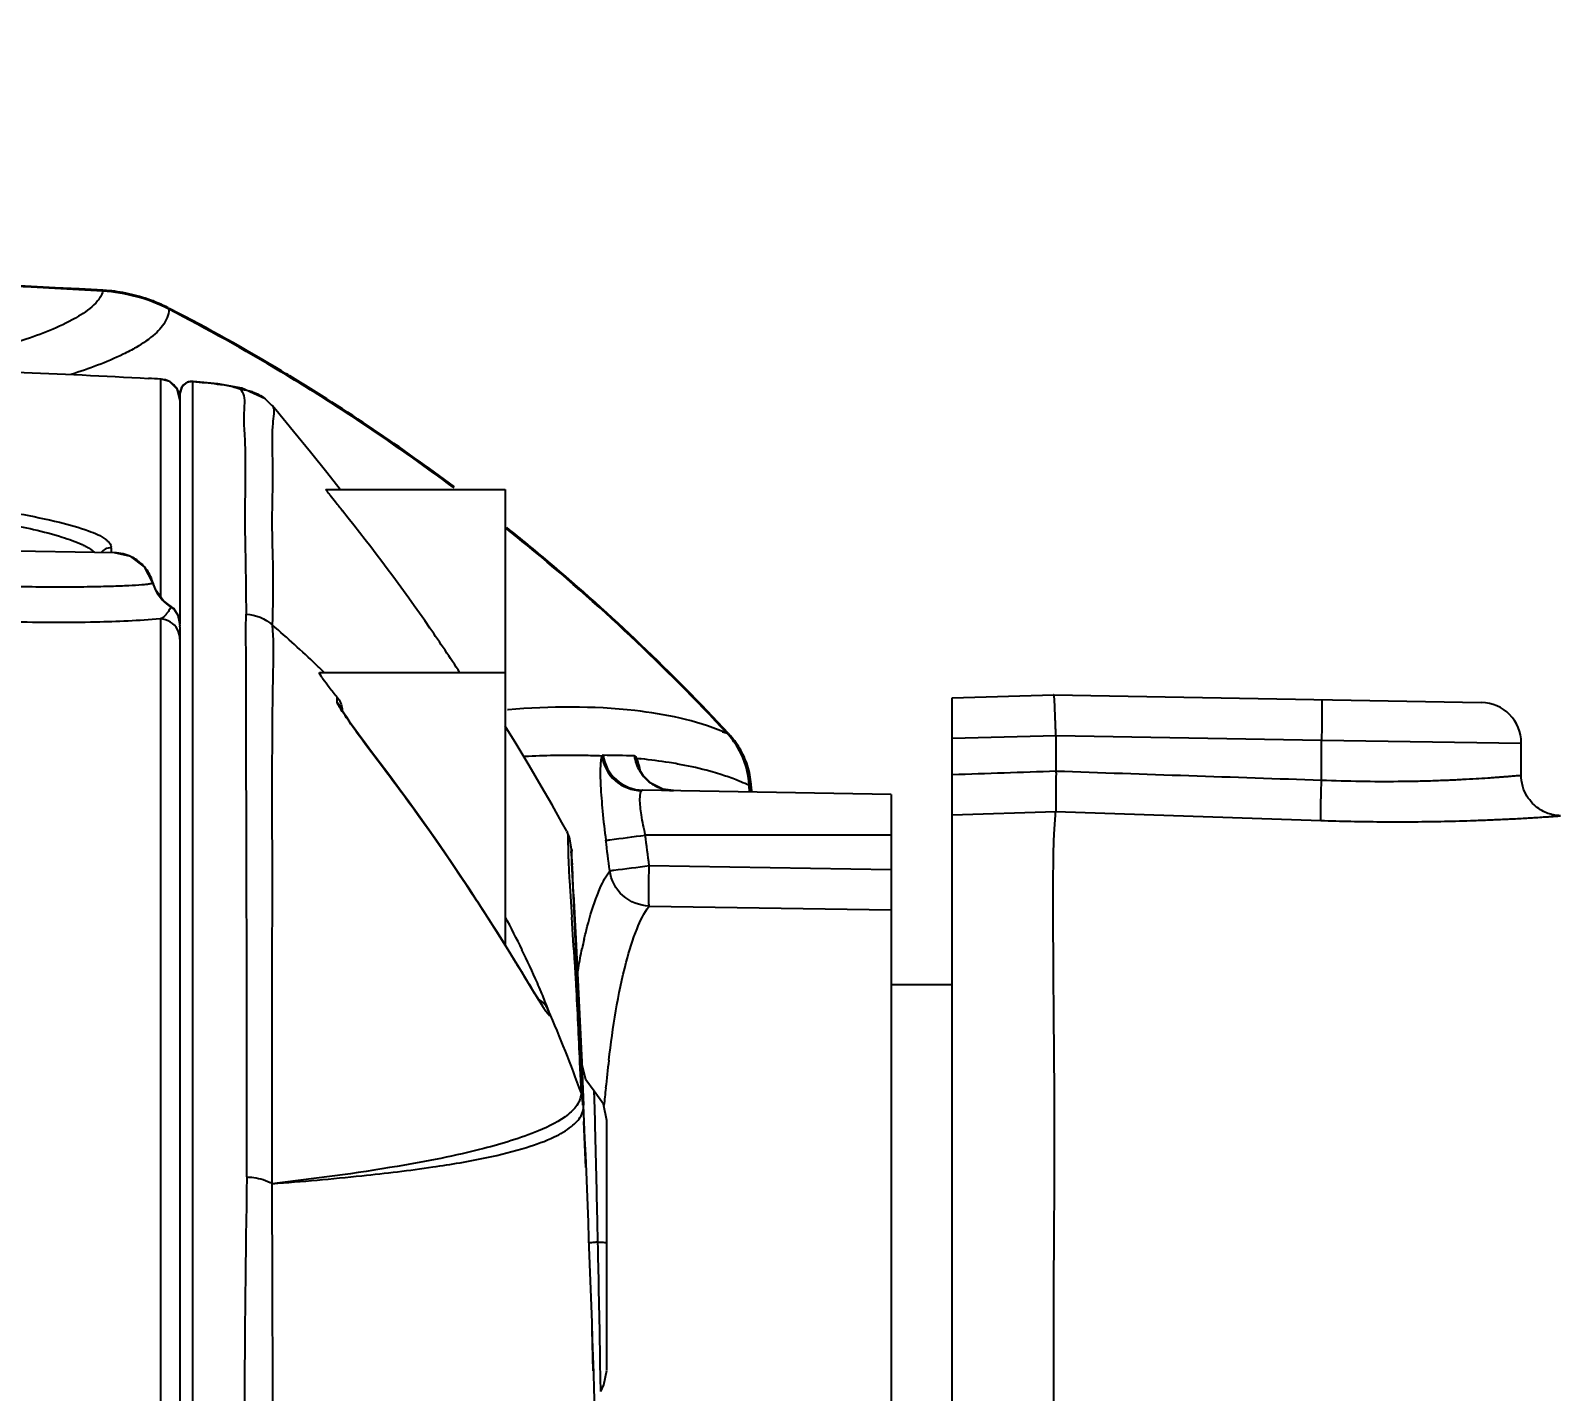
# Model space of a CAD drawing. Header units: millimetres. Extents: x 5828 to 6704, y 123 to 421.
# Drawn here: x 6478.682 to 6481.191, y 275.349 to 277.581 of the extents above; entities that cross this region are included whole.
import ezdxf

# ---------------------------------------------------------------- set-up
doc = ezdxf.new("R2010")
doc.units = ezdxf.units.MM
doc.layers.add('外形图', color=7, linetype='Continuous')
doc.layers.add('尺寸标注', color=7, linetype='Continuous')
doc.styles.add('微软雅黑', font='msyh.ttc', dxfattribs={"height": 1.5})
doc.dimstyles.new('尺寸标注_1_15比例', dxfattribs={"dimtxt": 1.5, "dimasz": 1.25, "dimexe": 0.5, "dimexo": 0.4, "dimgap": 0.5, "dimtad": 1, "dimdec": 1, "dimlfac": 15, "dimdsep": 46, "dimtxsty": '微软雅黑', "dimcen": 0.09, "dimadec": 0, "dimazin": 0, "dimtp": 0.01, "dimtm": 0.01, "dimtfac": 1, "dimtdec": 1, "dimtofl": 0, "dimtmove": 0, "dimatfit": 3, "dimfxl": 1, "dimtolj": 1, "dimarcsym": 0})

# ---------------------------------------------------------------- blocks, each defined once
blk = doc.blocks.new('*D786')
at = {"layer": 'Defpoints', "color": 0}
for p in [(6482.9394, 280.5658), (6469.7803, 267.5677), (6482.9394, 267.0011)]:
    blk.add_point(p, dxfattribs=at)
at = {"layer": '尺寸标注', "color": 0, "lineweight": -2}
for p, q in [((6469.7803, 267.9677), (6469.7803, 281.0658)), ((6482.9394, 267.4011), (6482.9394, 281.0658)), ((6471.0303, 280.5658), (6481.6894, 280.5658))]:
    blk.add_line(p, q, dxfattribs=at)
at = {"layer": '尺寸标注', "color": 0}
for points in [[(6471.0303, 280.7741), (6471.0303, 280.3574), (6469.7803, 280.5658)], [(6481.6894, 280.3574), (6481.6894, 280.7741), (6482.9394, 280.5658)]]:
    blk.add_solid(points, dxfattribs=at)
at = {"layer": '尺寸标注', "color": 0, "insert": (6476.3599, 281.8448), "char_height": 1.5, "attachment_point": 5, "style": '微软雅黑'}
blk.add_mtext('\\A1;197.4', dxfattribs=at)
blk = doc.blocks.new('*D787')
at = {"layer": 'Defpoints', "color": 0}
for p in [(6469.7154, 284.5485), (6483.0052, 255.7131), (6469.7154, 255.0651)]:
    blk.add_point(p, dxfattribs=at)
at = {"layer": '尺寸标注', "color": 0, "lineweight": -2}
for p, q in [((6469.7154, 255.4651), (6469.7154, 285.0485)), ((6483.0052, 256.1131), (6483.0052, 285.0485)), ((6481.7552, 284.5485), (6470.9654, 284.5485))]:
    blk.add_line(p, q, dxfattribs=at)
at = {"layer": '尺寸标注', "color": 0}
for points in [[(6470.9654, 284.7569), (6470.9654, 284.3402), (6469.7154, 284.5485)], [(6481.7552, 284.3402), (6481.7552, 284.7569), (6483.0052, 284.5485)]]:
    blk.add_solid(points, dxfattribs=at)
at = {"layer": '尺寸标注', "color": 0, "insert": (6476.3603, 285.8276), "char_height": 1.5, "attachment_point": 5, "style": '微软雅黑'}
blk.add_mtext('\\A1;199.3', dxfattribs=at)

msp = doc.modelspace()

# ---------------------------------------------------------------- linework, layer by layer
at = {"layer": '外形图', "color": 7, "linetype": 'Continuous'}
for p, q in [((6478.9083, 277.1259), (6478.9112, 277.1244)), ((6478.9083, 277.1259), (6478.9111, 277.1242)), ((6478.9083, 277.1247), (6478.9107, 277.1235)), ((6478.9083, 277.1247), (6478.9106, 277.1233)), ((6478.8944, 277.0095), (6478.8944, 276.6529)), ((6478.8953, 277.0094), (6478.8944, 277.0095)), ((6478.9095, 277.0053), (6478.8953, 277.0094)), ((6478.922, 276.9931), (6478.9095, 277.0053)), ((6478.9473, 277.0057), (6478.9473, 271.1174)), ((6478.9482, 277.0057), (6478.9473, 277.0057)), ((6478.9473, 277.0057), (6478.9479, 277.0056)), ((6478.9473, 277.0057), (6478.9477, 277.0056)), ((6478.9482, 277.0057), (6478.9482, 277.0057)), ((6478.9266, 276.9762), (6478.922, 276.9931)), ((6478.9266, 276.9858), (6478.9266, 276.608)), ((6479.0661, 276.9774), (6479.0661, 276.9774)), ((6479.0775, 276.9663), (6479.0661, 276.9774)), ((6478.9266, 276.9747), (6478.9266, 276.9758)), ((6479.0778, 276.966), (6479.0775, 276.9663)), ((6479.0838, 276.9589), (6479.0778, 276.966)), ((6479.1661, 276.8282), (6479.4599, 276.8282)), ((6479.4599, 276.8282), (6479.4599, 276.0814)), ((6479.1933, 276.7935), (6479.1933, 276.7932)), ((6478.819, 276.7247), (6478.6151, 276.7282)), ((6478.8139, 276.7327), (6478.8139, 276.7247)), ((6478.8822, 276.6754), (6478.8822, 276.6752)), ((6478.9104, 276.6375), (6478.911, 276.6362)), ((6478.9104, 276.6375), (6478.9104, 276.6375)), ((6478.8944, 276.6161), (6478.8944, 271.1137)), ((6478.9266, 276.6089), (6478.9239, 276.622)), ((6478.9266, 276.6077), (6478.9266, 276.608)), ((6478.9266, 276.6067), (6478.9266, 276.6077)), ((6478.9266, 276.6067), (6478.9266, 276.6046)), ((6478.9266, 276.6034), (6478.9266, 271.1373)), ((6479.1554, 276.5282), (6479.4599, 276.5282)), ((6480.1933, 276.487), (6480.3601, 276.4914)), ((6480.1933, 269.1206), (6480.1933, 276.487)), ((6480.3601, 276.4914), (6481.0611, 276.4792)), ((6479.1914, 276.4681), (6479.1912, 276.4684)), ((6479.4609, 276.4644), (6479.4599, 276.4643)), ((6479.4648, 276.4672), (6479.4638, 276.4671)), ((6479.4778, 276.4113), (6479.4599, 276.4403)), ((6479.8244, 276.428), (6479.8167, 276.4303)), ((6479.8244, 276.428), (6479.818, 276.4308)), ((6479.8255, 276.4275), (6479.8277, 276.4251)), ((6479.8261, 276.4281), (6479.8279, 276.4264)), ((6479.8263, 276.4282), (6479.8279, 276.4264)), ((6479.8271, 276.4268), (6479.8279, 276.4264)), ((6480.1933, 276.4204), (6480.3636, 276.4248)), ((6480.3636, 276.3667), (6480.3636, 276.4247)), ((6480.3636, 276.4247), (6480.7991, 276.4171)), ((6479.4993, 276.3755), (6479.4778, 276.4113)), ((6480.7991, 276.3518), (6480.7991, 276.4171)), ((6480.7991, 276.4171), (6481.1266, 276.4125)), ((6481.1266, 276.3599), (6481.1266, 276.4125)), ((6479.2567, 276.3767), (6479.2571, 276.3764)), ((6479.676, 276.3873), (6479.6802, 276.3697)), ((6479.6832, 276.3866), (6479.676, 276.3873)), ((6479.6826, 276.3863), (6479.676, 276.3873)), ((6479.7549, 276.376), (6479.7425, 276.3778)), ((6479.7549, 276.376), (6479.7434, 276.3782)), ((6479.6803, 276.3694), (6479.6802, 276.3698)), ((6479.6802, 276.3697), (6479.6803, 276.3697)), ((6480.0933, 276.3282), (6479.6853, 276.3353)), ((6479.7363, 276.3345), (6479.7185, 276.3372)), ((6479.8609, 276.3323), (6479.8604, 276.3429)), ((6479.8609, 276.3323), (6479.8604, 276.3429)), ((6479.8614, 276.3424), (6479.8615, 276.3393)), ((6479.8614, 276.3424), (6479.8618, 276.3323)), ((6479.8615, 276.3393), (6479.8619, 276.3323)), ((6479.8629, 276.3416), (6479.8637, 276.3413)), ((6479.8637, 276.3413), (6479.8642, 276.3322)), ((6479.8637, 276.3413), (6479.8641, 276.3322)), ((6480.0933, 276.3282), (6480.0933, 269.2949)), ((6480.1933, 276.2948), (6480.363, 276.3005)), ((6480.363, 276.3005), (6480.7979, 276.2856)), ((6479.5611, 276.2682), (6479.553, 276.2825)), ((6479.5655, 276.2576), (6479.5616, 276.2672)), ((6479.563, 276.2584), (6479.5634, 276.2314)), ((6479.5688, 276.2385), (6479.5655, 276.2576)), ((6480.0933, 276.2616), (6479.6898, 276.2616)), ((6479.5683, 276.2347), (6479.5682, 276.2349)), ((6479.5683, 276.2345), (6479.5682, 276.2342)), ((6479.5682, 276.2342), (6479.5682, 276.2322)), ((6479.5682, 276.2322), (6479.5697, 276.2126)), ((6479.5687, 276.2337), (6479.5687, 276.2333)), ((6479.5846, 275.8867), (6479.5688, 276.2396)), ((6479.5721, 276.1646), (6479.5696, 276.2161)), ((6479.5842, 275.8867), (6479.5697, 276.2127)), ((6479.6961, 276.2115), (6480.0933, 276.2053)), ((6479.5654, 276.1864), (6479.5693, 276.1268)), ((6479.5721, 276.1646), (6479.5759, 276.0916)), ((6479.6961, 276.1452), (6480.0933, 276.1391)), ((6479.5847, 275.8868), (6479.5758, 276.0916)), ((6479.5759, 276.0916), (6479.5855, 275.889)), ((6479.5089, 276.0014), (6479.4833, 276.0434)), ((6480.1933, 276.0159), (6480.0933, 276.0159)), ((6479.5834, 275.9352), (6479.5886, 275.8189)), ((6479.5822, 275.8889), (6479.5845, 275.8393)), ((6479.5823, 275.8866), (6479.5845, 275.8393)), ((6479.5855, 275.889), (6479.5875, 275.8422)), ((6479.5873, 275.8188), (6479.5863, 275.8408)), ((6479.6064, 275.8293), (6479.6061, 275.8416)), ((6479.6211, 275.8201), (6479.6061, 275.8416)), ((6479.6074, 275.793), (6479.6064, 275.8293)), ((6479.6074, 275.7932), (6479.6064, 275.8293)), ((6479.6266, 275.7935), (6479.6211, 275.8201)), ((6479.5923, 275.7163), (6479.5889, 275.7918)), ((6479.6266, 275.3838), (6479.6266, 275.7935)), ((6479.6104, 275.6704), (6479.6102, 275.6782)), ((6479.6139, 275.511), (6479.6138, 275.5175)), ((6479.6046, 275.3832), (6479.6028, 275.4504)), ((6479.617, 275.3492), (6479.6161, 275.3951))]:
    msp.add_line(p, q, dxfattribs=at)
for points in [[(6478.9482, 277.0057), (6478.9381, 277.0039), (6478.9297, 276.9965), (6478.9266, 276.9858)], [(6479.0661, 276.9774), (6479.0283, 276.9949), (6478.9889, 277.0017), (6478.9481, 277.0057)], [(6479.1894, 276.8282), (6479.1674, 276.8563), (6479.1408, 276.8896), (6479.1129, 276.9238), (6479.0838, 276.9589)], [(6478.8822, 276.6754), (6478.8683, 276.7016), (6478.8461, 276.7184), (6478.819, 276.7247)], [(6478.9105, 276.6375), (6478.8991, 276.6463), (6478.8868, 276.6632), (6478.8822, 276.6754)], [(6478.9239, 276.622), (6478.9163, 276.633), (6478.9104, 276.6375)], [(6479.246, 276.3911), (6479.2363, 276.404), (6479.2274, 276.4161), (6479.2193, 276.4272), (6479.2121, 276.4372), (6479.2059, 276.446), (6479.2006, 276.4537), (6479.1963, 276.46), (6479.1932, 276.465), (6479.1914, 276.4681)], [(6479.4472, 276.1017), (6479.4366, 276.1184), (6479.4254, 276.1359), (6479.4137, 276.154), (6479.4014, 276.1727), (6479.3886, 276.192), (6479.3753, 276.2117), (6479.3616, 276.2319), (6479.3473, 276.2525), (6479.3327, 276.2734), (6479.3177, 276.2945), (6479.3023, 276.3157), (6479.2866, 276.3371), (6479.2706, 276.3586), (6479.246, 276.3911)], [(6479.553, 276.2825), (6479.5369, 276.311), (6479.519, 276.3421), (6479.4993, 276.3755)], [(6479.7185, 276.3372), (6479.6992, 276.3468), (6479.6865, 276.3591), (6479.6809, 276.3682), (6479.6803, 276.3694)], [(6481.1909, 276.2933), (6481.1894, 276.2933), (6481.1877, 276.2935), (6481.1858, 276.2936), (6481.1838, 276.2939), (6481.1818, 276.2942), (6481.1797, 276.2946), (6481.1775, 276.2951), (6481.1752, 276.2957), (6481.1729, 276.2964), (6481.1705, 276.2972), (6481.1681, 276.2981), (6481.1656, 276.2992), (6481.1631, 276.3004), (6481.1606, 276.3018), (6481.158, 276.3033), (6481.1555, 276.305), (6481.1529, 276.3068), (6481.1503, 276.3089), (6481.1478, 276.3111), (6481.1453, 276.3136), (6481.1428, 276.3163), (6481.1405, 276.3192), (6481.1382, 276.3223), (6481.136, 276.3257), (6481.134, 276.3293), (6481.1322, 276.3331), (6481.1306, 276.3372), (6481.1292, 276.3415), (6481.128, 276.3461), (6481.1272, 276.351), (6481.1267, 276.3561), (6481.1266, 276.3599)], [(6479.5696, 276.2161), (6479.5691, 276.2238), (6479.5683, 276.2347)], [(6479.4833, 276.0434), (6479.4752, 276.0566), (6479.4665, 276.0707), (6479.4572, 276.0858), (6479.4472, 276.1017)], [(6479.5758, 276.0917), (6479.5789, 276.0292), (6479.5834, 275.9352)], [(6479.5245, 275.9771), (6479.5244, 275.9772), (6479.5231, 275.979), (6479.5207, 275.9826), (6479.5176, 275.9876), (6479.5136, 275.9939), (6479.5089, 276.0014)], [(6479.6061, 275.8416), (6479.5925, 275.86), (6479.5856, 275.8868)], [(6479.617, 275.3492), (6479.6221, 275.3598), (6479.6266, 275.3837)]]:
    msp.add_lwpolyline(points, dxfattribs=at)
msp.add_circle((6476.3599, 274.0616), 2.3333, dxfattribs=at)
for centre, radius, start, end in [((6475.9884, 226.8011), 50.4325, 86.80368, 88.23323), ((6475.9836, 226.6219), 50.6107, 86.80968, 88.23393), ((6475.9791, 226.4886), 50.7435, 86.8132, 88.23357), ((6478.7708, 277.1612), 0.0302, 346.4903, 348.5196), ((6478.7854, 276.8866), 0.268, 78.7958, 86.8374), ((6478.7869, 276.897), 0.2586, 78.7013, 86.7674), ((6478.7854, 276.887), 0.2676, 70.7316, 78.7876), ((6478.7849, 276.8851), 0.2706, 70.8095, 78.7603), ((6478.7854, 276.8869), 0.2677, 62.6682, 70.7231), ((6478.7888, 276.8957), 0.2594, 62.7874, 70.8568), ((6478.8721, 277.1247), 0.0362, 0.0776, 1.9238), ((6477.3742, 274.1598), 3.3377, 59.0207, 62.6384), ((6477.3787, 274.1659), 3.3308, 59.0326, 62.616), ((6477.3896, 274.1814), 3.3131, 59.0574, 62.6596), ((6478.5599, 271.6392), 5.3806, 86.4367, 86.6435), ((6478.9466, 276.9859), 0.0198, 88.1504, 98.1122), ((6477.3652, 274.1445), 3.3555, 58.7526, 59.0238), ((6477.3697, 274.1506), 3.3486, 58.7639, 59.0356), ((6477.3791, 274.1635), 3.3338, 58.7881, 59.061), ((6477.3581, 274.1331), 3.369, 53.2517, 58.7493), ((6477.363, 274.1399), 3.3612, 54.0172, 58.7612), ((6477.3707, 274.1501), 3.3496, 53.2111, 58.7842), ((6478.8934, 276.9763), 0.0332, 29.5452, 41.0811), ((6478.9461, 276.9857), 0.0195, 172.7878, 179.9645), ((6478.9464, 276.9859), 0.0198, 137.2356, 148.1513), ((6479.0248, 276.9247), 0.0671, 72.0776, 87.9832), ((6477.3611, 274.1372), 3.3645, 53.2011, 54.0178), ((6477.362, 274.1383), 3.363, 50.5968, 51.3783), ((6477.3581, 274.1329), 3.3691, 50.6001, 51.3391), ((6477.3698, 274.1487), 3.3513, 50.5848, 51.3497), ((6478.8035, 276.7327), 0.0104, 0.0244, 8.5801), ((6477.3692, 274.1458), 3.3521, 42.9078, 50.6067), ((6477.3628, 274.1393), 3.3618, 49.87, 50.5968), ((6477.3705, 274.1495), 3.3502, 49.857, 50.5848), ((6478.8181, 276.6584), 0.0662, 55.3691, 64.4019), ((6478.8178, 276.658), 0.0667, 40.0132, 55.3534), ((6477.3747, 274.1529), 3.3437, 42.8648, 49.8765), ((6477.3833, 274.1641), 3.3308, 42.8237, 49.8638), ((6478.8189, 276.6583), 0.0655, 14.9808, 19.5042), ((6478.9459, 276.6923), 0.066, 195.037, 197.1225), ((6478.9467, 276.6926), 0.0668, 197.1348, 206.9702), ((6478.8701, 276.6532), 0.0449, 319.7047, 321.1353), ((6478.869, 276.6541), 0.0463, 321.1312, 321.7947), ((6478.8933, 276.608), 0.0333, 19.4033, 36.9196), ((6478.873, 276.6507), 0.041, 315.5906, 319.7472), ((6478.8933, 276.608), 0.0333, 9.0508, 19.3275), ((6478.8933, 276.608), 0.0333, 357.7727, 9.0772), ((6478.6473, 276.6022), 0.2793, 0.2591, 0.4937), ((6477.8801, 275.2185), 1.8334, 46.1674, 49.1853), ((6477.8661, 275.2037), 1.8537, 45.608, 46.171), ((6477.8813, 276.4644), 1.3035, 0.6666, 1.0251), ((6481.0599, 276.4125), 0.0667, 0.0001, 89), ((6479.1515, 276.4624), 0.0418, 4.1127, 8.5866), ((6481.5332, 278.1136), 2.8635, 215.9736, 217.3422), ((6479.7258, 276.3364), 0.1346, 41.4575, 42.8919), ((6479.6957, 276.1391), 0.3163, 65.4443, 65.7601), ((6479.7246, 276.3354), 0.1361, 29.627, 41.4424), ((6479.7259, 276.3353), 0.1357, 29.5508, 41.4456), ((6479.7275, 276.3335), 0.1368, 41.7092, 42.7675), ((6479.7283, 276.3342), 0.1357, 29.5127, 41.7157), ((6479.7264, 276.3357), 0.1351, 16.1843, 29.5143), ((6479.7284, 276.3345), 0.1355, 16.1026, 29.4403), ((6479.5757, 272.9787), 3.4141, 88.3879, 89.2437), ((6479.7375, 276.4007), 0.0663, 210.3241, 214.9999), ((6479.3935, 276.2987), 0.2964, 13.2371, 13.9938), ((6479.7369, 276.4003), 0.0656, 215.0123, 217.8734), ((6479.7189, 276.0432), 0.3314, 64.7242, 67.3444), ((6479.7265, 276.3358), 0.135, 2.8139, 16.1475), ((6479.7286, 276.3346), 0.1353, 2.8181, 16.0744), ((6479.7369, 276.3999), 0.0653, 238.9171, 242.0966), ((6479.7371, 276.4003), 0.0657, 242.1065, 246.0966), ((6479.7314, 276.07), 0.3018, 64.1611, 64.4951), ((6463.1585, 274.132), 16.6027, 7.1663, 7.3399), ((6463.19, 274.1334), 16.6365, 7.17561, 7.34955), ((6477.9411, 275.3209), 1.72, 25.9501, 27.9493), ((6471.3497, 275.5738), 8.2382, 3.32506, 3.84916), ((6480.4511, 275.8927), 0.884, 167.0456, 168.0654), ((6474.6981, 273.1212), 5.6068, 31.4668, 31.6756), ((6479.4965, 275.9587), 0.0378, 24.6355, 33.5364), ((6477.5534, 275.1104), 2.1579, 19.7432, 23.6044), ((6482.1352, 275.5864), 2.5238, 173.0406, 174.0822), ((6482.5491, 275.5433), 2.9399, 174.0786, 174.6382), ((6439.0037, 274.0615), 40.6229, 0.00009, 2.47947), ((6425.746, 274.3809), 53.8799, 1.37975, 1.50208), ((6454.0203, 275.0017), 25.5987, 1.15436, 1.32572)]:
    msp.add_arc(centre, radius, start, end, dxfattribs=at)
for points, knots in [([(6478.8001, 277.1536), (6478.7992, 277.1505), (6478.7974, 277.1463), (6478.795, 277.1425), (6478.7943, 277.1416)], [0, 0, 0, 0, 0.733415, 1, 1, 1, 1]), ([(6478.7943, 277.1416), (6478.7926, 277.139), (6478.7829, 277.1274), (6478.7703, 277.1187), (6478.7601, 277.1125)], [0, 0, 0, 0, 0.20717, 1, 1, 1, 1]), ([(6478.7601, 277.1125), (6478.7334, 277.0965), (6478.6612, 277.0683), (6478.5873, 277.0481), (6478.543, 277.0373)], [0, 0, 0, 0, 0.405927, 1, 1, 1, 1]), ([(6478.9035, 277.1059), (6478.8993, 277.0974), (6478.8842, 277.0804), (6478.8658, 277.068), (6478.8548, 277.0616)], [0, 0, 0, 0, 0.427551, 1, 1, 1, 1]), ([(6478.9083, 277.1241), (6478.9082, 277.1195), (6478.9069, 277.1131), (6478.9043, 277.1074), (6478.9035, 277.1059)], [0, 0, 0, 0, 0.735349, 1, 1, 1, 1]), ([(6478.8548, 277.0616), (6478.8479, 277.0576), (6478.8137, 277.0396), (6478.7771, 277.0265), (6478.748, 277.0172)], [0, 0, 0, 0, 0.208058, 1, 1, 1, 1]), ([(6478.5415, 277.0252), (6478.58, 277.0239), (6478.6912, 277.0197), (6478.8024, 277.0148), (6478.875, 277.0106)], [0, 0, 0, 0, 0.346905, 1, 1, 1, 1]), ([(6478.9479, 277.0056), (6478.9612, 277.0044), (6478.9818, 277.0023), (6479.0067, 276.9991), (6479.0194, 276.9954), (6479.0257, 276.9933), (6479.0271, 276.9916)], [0, 0, 0, 0, 0.494635, 0.7713, 0.918978, 1, 1, 1, 1]), ([(6479.0271, 276.9916), (6479.0295, 276.9877), (6479.0332, 276.9775), (6479.0314, 276.9587), (6479.031, 276.9395), (6479.0325, 276.9199), (6479.0337, 276.893), (6479.0339, 276.8513), (6479.0326, 276.7903), (6479.034, 276.713), (6479.0348, 276.6557), (6479.0351, 276.624)], [0, 0, 0, 0, 0.037747, 0.085045, 0.151719, 0.194672, 0.244953, 0.370254, 0.534137, 0.741418, 1, 1, 1, 1]), ([(6479.0785, 276.606), (6479.0794, 276.6368), (6479.0802, 276.6928), (6479.0772, 276.7687), (6479.079, 276.829), (6479.0789, 276.8754), (6479.078, 276.9098), (6479.0788, 276.9343), (6479.0806, 276.9494), (6479.0819, 276.9595), (6479.0796, 276.9642), (6479.0779, 276.966)], [0, 0, 0, 0, 0.25568, 0.465915, 0.630733, 0.75684, 0.85176, 0.91651, 0.960287, 0.979099, 1, 1, 1, 1]), ([(6479.1661, 276.8282), (6479.1659, 276.8282), (6479.1671, 276.8268), (6479.1677, 276.8257), (6479.1703, 276.8225), (6479.1747, 276.8167), (6479.1827, 276.8068), (6479.1894, 276.7984), (6479.1933, 276.7935)], [0, 0, 0, 0, 0.015069, 0.064452, 0.147112, 0.261809, 0.580253, 1, 1, 1, 1]), ([(6478.5756, 276.8025), (6478.6045, 276.7984), (6478.6559, 276.7904), (6478.7232, 276.7769), (6478.7711, 276.7635), (6478.7966, 276.7528), (6478.8049, 276.7464)], [0, 0, 0, 0, 0.368856, 0.657423, 0.866727, 1, 1, 1, 1]), ([(6478.557, 276.7868), (6478.5694, 276.785), (6478.6128, 276.7781), (6478.656, 276.77), (6478.6866, 276.7629)], [0, 0, 0, 0, 0.285538, 1, 1, 1, 1]), ([(6479.3857, 276.528), (6479.3697, 276.5526), (6479.3087, 276.6433), (6479.2431, 276.7307), (6479.1933, 276.7932)], [0, 0, 0, 0, 0.268774, 1, 1, 1, 1]), ([(6478.6866, 276.7629), (6478.7022, 276.7593), (6478.7292, 276.7523), (6478.7557, 276.7431), (6478.7664, 276.738)], [0, 0, 0, 0, 0.575417, 1, 1, 1, 1]), ([(6478.7664, 276.738), (6478.7685, 276.737), (6478.7756, 276.7335), (6478.7825, 276.7292), (6478.7866, 276.7253)], [0, 0, 0, 0, 0.295908, 1, 1, 1, 1]), ([(6478.8049, 276.7464), (6478.8062, 276.7454), (6478.81, 276.7422), (6478.8133, 276.7378), (6478.8138, 276.7343)], [0, 0, 0, 0, 0.306753, 1, 1, 1, 1]), ([(6478.8822, 276.6752), (6478.8821, 276.6747), (6478.8801, 276.674), (6478.877, 276.6733), (6478.8712, 276.6726), (6478.8597, 276.6715), (6478.8404, 276.6704), (6478.8121, 276.6693), (6478.7775, 276.6685), (6478.738, 276.6681), (6478.6951, 276.6683), (6478.6656, 276.6689), (6478.6505, 276.6692)], [0, 0, 0, 0, 0.006655, 0.021899, 0.046182, 0.079456, 0.171718, 0.295475, 0.44609, 0.61807, 0.805232, 1, 1, 1, 1]), ([(6478.911, 276.6362), (6478.9112, 276.6347), (6478.909, 276.6308), (6478.9069, 276.6275), (6478.9053, 276.6255)], [0, 0, 0, 0, 0.375581, 1, 1, 1, 1]), ([(6478.8944, 276.6161), (6478.8591, 276.6131), (6478.7776, 276.6098), (6478.6961, 276.6099), (6478.6499, 276.6112)], [0, 0, 0, 0, 0.433872, 1, 1, 1, 1]), ([(6478.9266, 276.5829), (6478.9266, 276.5885), (6478.9237, 276.5997), (6478.9157, 276.6082), (6478.911, 276.6111)], [0, 0, 0, 0, 0.499594, 1, 1, 1, 1]), ([(6479.0362, 275.7009), (6479.0362, 275.8306), (6479.0362, 276.0132), (6479.0358, 276.2397), (6479.0353, 276.3713), (6479.0349, 276.4749), (6479.0353, 276.556), (6479.0345, 276.6025), (6479.0351, 276.624)], [0, 0, 0, 0, 0.421516, 0.593385, 0.736228, 0.849126, 0.930042, 1, 1, 1, 1]), ([(6479.0777, 275.6898), (6479.0777, 275.8187), (6479.078, 276), (6479.0782, 276.2249), (6479.0779, 276.3553), (6479.0783, 276.4574), (6479.0798, 276.5377), (6479.0804, 276.5841), (6479.0785, 276.606)], [0, 0, 0, 0, 0.421851, 0.593653, 0.736595, 0.848607, 0.927933, 1, 1, 1, 1]), ([(6479.1554, 276.5282), (6479.1545, 276.5282), (6479.1579, 276.5215), (6479.1621, 276.5168), (6479.1727, 276.5025), (6479.1802, 276.4933), (6479.1846, 276.4877)], [0, 0, 0, 0, 0.056052, 0.251529, 0.574107, 1, 1, 1, 1]), ([(6479.1884, 276.4717), (6479.1874, 276.4733), (6479.1861, 276.4758), (6479.1847, 276.4785), (6479.1847, 276.4795)], [0, 0, 0, 0, 0.640025, 1, 1, 1, 1]), ([(6480.3632, 276.4248), (6480.3632, 276.4259), (6480.3635, 276.4281), (6480.3633, 276.4308), (6480.3631, 276.433), (6480.363, 276.4351), (6480.3629, 276.4378), (6480.3627, 276.441), (6480.3626, 276.4452), (6480.3623, 276.4521), (6480.362, 276.4598), (6480.3617, 276.467), (6480.3615, 276.4718), (6480.3614, 276.4762), (6480.3612, 276.4801), (6480.361, 276.4834), (6480.3609, 276.4859), (6480.3607, 276.4875), (6480.3606, 276.4885), (6480.3605, 276.4894), (6480.3604, 276.4901), (6480.3603, 276.4906), (6480.3603, 276.4909), (6480.3602, 276.4911), (6480.3601, 276.4912), (6480.3601, 276.4914), (6480.3597, 276.4914), (6480.3595, 276.4914), (6480.3593, 276.4914)], [0, 0, 0, 0, 0.048596, 0.097031, 0.121218, 0.145304, 0.193178, 0.2406, 0.287443, 0.37893, 0.550073, 0.628074, 0.700005, 0.765174, 0.822952, 0.872786, 0.9142, 0.931626, 0.946813, 0.959728, 0.970352, 0.978677, 0.981968, 0.984753, 0.986983, 0.988429, 0.991432, 1, 1, 1, 1]), ([(6480.7991, 276.4837), (6480.7991, 276.4837), (6480.7992, 276.4836), (6480.7992, 276.4834), (6480.7993, 276.483), (6480.7993, 276.4824), (6480.7993, 276.4817), (6480.7994, 276.4804), (6480.7995, 276.4785), (6480.7995, 276.4757), (6480.7995, 276.4723), (6480.7996, 276.4684), (6480.7996, 276.4641), (6480.7996, 276.4592), (6480.7995, 276.452), (6480.7994, 276.4423), (6480.7993, 276.4299), (6480.7992, 276.4214), (6480.7991, 276.4171)], [0, 0, 0, 0, 0.001477, 0.005184, 0.011248, 0.019675, 0.030453, 0.04356, 0.076636, 0.118591, 0.169027, 0.227459, 0.293327, 0.365998, 0.444773, 0.61755, 0.805026, 1, 1, 1, 1]), ([(6479.2158, 276.4316), (6479.2129, 276.4356), (6479.2035, 276.4488), (6479.1941, 276.4621), (6479.1884, 276.4717)], [0, 0, 0, 0, 0.30904, 1, 1, 1, 1]), ([(6479.818, 276.4308), (6479.7722, 276.4501), (6479.6536, 276.4743), (6479.5339, 276.4727), (6479.4648, 276.4672)], [0, 0, 0, 0, 0.417829, 1, 1, 1, 1]), ([(6479.8255, 276.4275), (6479.8256, 276.4274), (6479.8256, 276.4273), (6479.8256, 276.4272), (6479.8256, 276.4272)], [0, 0, 0, 0, 0.443913, 1, 1, 1, 1]), ([(6479.2567, 276.3767), (6479.2768, 276.3501), (6479.3517, 276.249), (6479.4211, 276.144), (6479.4697, 276.0653)], [0, 0, 0, 0, 0.265426, 1, 1, 1, 1]), ([(6479.6186, 276.3912), (6479.6087, 276.3916), (6479.5665, 276.3928), (6479.5243, 276.392), (6479.492, 276.3905)], [0, 0, 0, 0, 0.234179, 1, 1, 1, 1]), ([(6479.6186, 276.3912), (6479.6177, 276.3892), (6479.6167, 276.3836), (6479.6156, 276.3676), (6479.6165, 276.3395), (6479.6196, 276.299), (6479.6231, 276.269), (6479.6251, 276.2531)], [0, 0, 0, 0, 0.04654, 0.121092, 0.347072, 0.652452, 1, 1, 1, 1]), ([(6479.6186, 276.3912), (6479.6208, 276.3761), (6479.6367, 276.3467), (6479.6678, 276.3348), (6479.6831, 276.3343)], [0, 0, 0, 0, 0.498411, 1, 1, 1, 1]), ([(6479.6208, 276.3925), (6479.6229, 276.3773), (6479.6385, 276.3476), (6479.67, 276.3356), (6479.6853, 276.3353)], [0, 0, 0, 0, 0.500801, 1, 1, 1, 1]), ([(6479.6731, 276.391), (6479.6729, 276.3911), (6479.6724, 276.3913), (6479.672, 276.3915), (6479.6717, 276.3915)], [0, 0, 0, 0, 0.538059, 1, 1, 1, 1]), ([(6479.676, 276.3873), (6479.6757, 276.3877), (6479.6749, 276.3891), (6479.674, 276.3904), (6479.6731, 276.391)], [0, 0, 0, 0, 0.311847, 1, 1, 1, 1]), ([(6479.6811, 276.3704), (6479.6807, 276.3722), (6479.6792, 276.3778), (6479.6775, 276.3835), (6479.676, 276.3873)], [0, 0, 0, 0, 0.302818, 1, 1, 1, 1]), ([(6479.7434, 276.3782), (6479.7387, 276.379), (6479.7187, 276.3824), (6479.6986, 276.385), (6479.6832, 276.3866)], [0, 0, 0, 0, 0.238247, 1, 1, 1, 1]), ([(6479.8154, 276.3605), (6479.8108, 276.362), (6479.7908, 276.3681), (6479.7705, 276.3729), (6479.7549, 276.376)], [0, 0, 0, 0, 0.234343, 1, 1, 1, 1]), ([(6479.8465, 276.349), (6479.8441, 276.35), (6479.8338, 276.3542), (6479.8234, 276.3579), (6479.8154, 276.3605)], [0, 0, 0, 0, 0.239431, 1, 1, 1, 1]), ([(6480.1933, 276.3611), (6480.2217, 276.362), (6480.2784, 276.3639), (6480.3352, 276.3658), (6480.3636, 276.3668)], [0, 0, 0, 0, 0.5, 1, 1, 1, 1]), ([(6480.3632, 276.3667), (6480.3632, 276.3657), (6480.3635, 276.3642), (6480.3636, 276.3622), (6480.3636, 276.3607), (6480.3635, 276.3592), (6480.3635, 276.3571), (6480.3635, 276.3546), (6480.3634, 276.3517), (6480.3634, 276.3478), (6480.3633, 276.3412), (6480.3633, 276.3324), (6480.3632, 276.3227), (6480.3632, 276.3155), (6480.3631, 276.3106), (6480.3631, 276.308), (6480.3631, 276.3061), (6480.3631, 276.3049), (6480.3631, 276.3038), (6480.3631, 276.303), (6480.3631, 276.3024), (6480.3631, 276.3021), (6480.3631, 276.3017), (6480.363, 276.3014), (6480.363, 276.3011), (6480.3631, 276.3008), (6480.3627, 276.3005), (6480.3624, 276.3005), (6480.3622, 276.3005)], [0, 0, 0, 0, 0.045548, 0.068264, 0.090974, 0.11368, 0.136302, 0.181273, 0.225875, 0.270019, 0.356523, 0.519928, 0.666028, 0.789945, 0.842258, 0.887536, 0.907417, 0.925402, 0.941455, 0.955541, 0.961839, 0.967638, 0.972927, 0.977709, 0.982007, 0.985856, 0.990541, 1, 1, 1, 1]), ([(6480.3636, 276.3667), (6480.4362, 276.3642), (6480.5814, 276.3592), (6480.7265, 276.3543), (6480.7991, 276.3518)], [0, 0, 0, 0, 0.5, 1, 1, 1, 1]), ([(6480.7979, 276.2856), (6480.7978, 276.2859), (6480.7978, 276.2867), (6480.7977, 276.2891), (6480.7977, 276.2933), (6480.7977, 276.2997), (6480.7979, 276.3079), (6480.7981, 276.3175), (6480.7985, 276.3323), (6480.7988, 276.3439), (6480.7991, 276.3518)], [0, 0, 0, 0, 0.014315, 0.036803, 0.105548, 0.204001, 0.328905, 0.476116, 0.640747, 1, 1, 1, 1]), ([(6480.7991, 276.3518), (6480.8205, 276.351), (6480.8624, 276.3498), (6480.914, 276.3496), (6480.9534, 276.3502), (6480.9809, 276.3509), (6481.0066, 276.3519), (6481.0303, 276.353), (6481.0517, 276.3542), (6481.0681, 276.3552), (6481.08, 276.3561), (6481.0879, 276.3566), (6481.0951, 276.3572), (6481.1015, 276.3577), (6481.1073, 276.3582), (6481.1123, 276.3586), (6481.1166, 276.359), (6481.1197, 276.3592), (6481.1217, 276.3594), (6481.123, 276.3595), (6481.1241, 276.3596), (6481.125, 276.3597), (6481.1256, 276.3598), (6481.126, 276.3598), (6481.1262, 276.3598), (6481.1264, 276.3599), (6481.1265, 276.3599), (6481.1266, 276.3599), (6481.1266, 276.3599), (6481.1266, 276.3599)], [0, 0, 0, 0, 0.195879, 0.383728, 0.472417, 0.556495, 0.635176, 0.707725, 0.773465, 0.831777, 0.857972, 0.882109, 0.904129, 0.92398, 0.941613, 0.956984, 0.970056, 0.980796, 0.985284, 0.989179, 0.992479, 0.995183, 0.997288, 0.998115, 0.998793, 0.99932, 0.999697, 0.999924, 1, 1, 1, 1]), ([(6479.6831, 276.3342), (6479.682, 276.3329), (6479.6808, 276.3283), (6479.6806, 276.3239), (6479.6806, 276.3211)], [0, 0, 0, 0, 0.379725, 1, 1, 1, 1]), ([(6479.8614, 276.3424), (6479.8613, 276.3423), (6479.8612, 276.3421), (6479.8611, 276.342), (6479.861, 276.3419)], [0, 0, 0, 0, 0.438679, 1, 1, 1, 1]), ([(6479.6806, 276.3211), (6479.6805, 276.3123), (6479.683, 276.2922), (6479.6871, 276.2725), (6479.6898, 276.2616)], [0, 0, 0, 0, 0.439842, 1, 1, 1, 1]), ([(6480.3588, 271.0781), (6480.3591, 271.1108), (6480.3602, 271.1599), (6480.3619, 271.2255), (6480.3634, 271.2917), (6480.3637, 271.3584), (6480.3626, 271.4255), (6480.3611, 271.4933), (6480.3597, 271.5615), (6480.3593, 271.6301), (6480.3594, 271.682), (6480.3595, 271.7341), (6480.3598, 271.804), (6480.3601, 271.892), (6480.3599, 271.9981), (6480.3593, 272.1048), (6480.359, 272.1942), (6480.3591, 272.2659), (6480.3594, 272.3379), (6480.3601, 272.4281), (6480.3614, 272.5365), (6480.3625, 272.6451), (6480.3631, 272.7538), (6480.3631, 272.8625), (6480.3626, 272.9711), (6480.3617, 273.0794), (6480.3606, 273.1874), (6480.3597, 273.295), (6480.3592, 273.4021), (6480.359, 273.5085), (6480.359, 273.649), (6480.3593, 273.7883), (6480.3595, 273.9263), (6480.3597, 274.0282), (6480.36, 274.129), (6480.3604, 274.2285), (6480.3607, 274.3266), (6480.361, 274.4544), (6480.3609, 274.58), (6480.3605, 274.7035), (6480.3601, 274.7934), (6480.3599, 274.8814), (6480.3598, 274.9675), (6480.3598, 275.0515), (6480.3599, 275.1592), (6480.3599, 275.2639), (6480.3598, 275.3656), (6480.3598, 275.4383), (6480.3599, 275.5085), (6480.3603, 275.5761), (6480.3608, 275.6411), (6480.3612, 275.7224), (6480.3613, 275.8), (6480.3608, 275.8739), (6480.3603, 275.9251), (6480.3599, 275.9732), (6480.3594, 276.0315), (6480.3591, 276.0967), (6480.3589, 276.1568), (6480.3591, 276.1986), (6480.3593, 276.2252), (6480.3599, 276.2486), (6480.3611, 276.2733), (6480.3623, 276.2902), (6480.363, 276.3005)], [0, 0, 0, 0, 0.01876, 0.028206, 0.0377, 0.056846, 0.066502, 0.076215, 0.095812, 0.105692, 0.115625, 0.125606, 0.135632, 0.155809, 0.17613, 0.196577, 0.21713, 0.227442, 0.237774, 0.25849, 0.279259, 0.300064, 0.320883, 0.341698, 0.36249, 0.38324, 0.403929, 0.424537, 0.445045, 0.465436, 0.485691, 0.525718, 0.545453, 0.564979, 0.584277, 0.603328, 0.622117, 0.640626, 0.676737, 0.694306, 0.71153, 0.728392, 0.744877, 0.760969, 0.776655, 0.80675, 0.821132, 0.835051, 0.848493, 0.861447, 0.8739, 0.885842, 0.908149, 0.918494, 0.928287, 0.937518, 0.946178, 0.961756, 0.974968, 0.980671, 0.985766, 0.99025, 0.994118, 1, 1, 1, 1]), ([(6480.7979, 276.2856), (6480.8306, 276.2845), (6480.8798, 276.2835), (6480.9453, 276.2834), (6480.9945, 276.284), (6481.0354, 276.2851), (6481.0682, 276.2863), (6481.0927, 276.2873), (6481.1173, 276.2885), (6481.1377, 276.2897), (6481.1541, 276.2907), (6481.1643, 276.2914), (6481.1725, 276.2919), (6481.1786, 276.2923), (6481.1837, 276.2927), (6481.1878, 276.293), (6481.1899, 276.2932), (6481.1909, 276.2933)], [0, 0, 0, 0, 0.249995, 0.374996, 0.499996, 0.624997, 0.687497, 0.749998, 0.812498, 0.874999, 0.906249, 0.9375, 0.953125, 0.96875, 0.984375, 0.992188, 1, 1, 1, 1]), ([(6479.5611, 276.2682), (6479.5614, 276.2676), (6479.5626, 276.2645), (6479.5629, 276.2611), (6479.563, 276.2584)], [0, 0, 0, 0, 0.189996, 1, 1, 1, 1]), ([(6479.6251, 276.2531), (6479.6273, 276.2534), (6479.6489, 276.2562), (6479.6704, 276.2591), (6479.6898, 276.2616)], [0, 0, 0, 0, 0.102173, 1, 1, 1, 1]), ([(6479.5634, 276.2314), (6479.5635, 276.2281), (6479.5639, 276.2131), (6479.5647, 276.1982), (6479.5654, 276.1864)], [0, 0, 0, 0, 0.213945, 1, 1, 1, 1]), ([(6479.5694, 276.213), (6479.5695, 276.2118), (6479.57, 276.2069), (6479.5703, 276.202), (6479.5705, 276.1983)], [0, 0, 0, 0, 0.233601, 1, 1, 1, 1]), ([(6479.6112, 276.1635), (6479.6127, 276.1675), (6479.6184, 276.1812), (6479.6253, 276.1945), (6479.6315, 276.2032)], [0, 0, 0, 0, 0.284284, 1, 1, 1, 1]), ([(6479.6315, 276.2032), (6479.6337, 276.2035), (6479.6552, 276.2062), (6479.6768, 276.209), (6479.6961, 276.2115)], [0, 0, 0, 0, 0.101845, 1, 1, 1, 1]), ([(6479.6961, 276.1452), (6479.6807, 276.1457), (6479.6492, 276.1579), (6479.6335, 276.1879), (6479.6315, 276.2032)], [0, 0, 0, 0, 0.500386, 1, 1, 1, 1]), ([(6479.6961, 276.1452), (6479.6958, 276.1476), (6479.6959, 276.1549), (6479.6956, 276.177), (6479.6959, 276.1967), (6479.6961, 276.2115)], [0, 0, 0, 0, 0.107171, 0.330774, 1, 1, 1, 1]), ([(6479.5896, 276.0909), (6479.5912, 276.0978), (6479.5972, 276.1223), (6479.6046, 276.1466), (6479.6112, 276.1635)], [0, 0, 0, 0, 0.281063, 1, 1, 1, 1]), ([(6479.63, 275.8922), (6479.6367, 275.9463), (6479.6476, 276.0197), (6479.6732, 276.1036), (6479.6879, 276.1339), (6479.6961, 276.1452)], [0, 0, 0, 0, 0.621454, 0.840082, 1, 1, 1, 1]), ([(6479.519, 276.0047), (6479.517, 276.0095), (6479.507, 276.0327), (6479.4964, 276.0556), (6479.4876, 276.0735)], [0, 0, 0, 0, 0.208973, 1, 1, 1, 1]), ([(6479.578, 276.0323), (6479.5787, 276.036), (6479.5812, 276.0505), (6479.584, 276.0649), (6479.5863, 276.0755)], [0, 0, 0, 0, 0.260793, 1, 1, 1, 1]), ([(6479.4804, 276.0479), (6479.4832, 276.0434), (6479.493, 276.0272), (6479.5028, 276.0111), (6479.5098, 275.9995)], [0, 0, 0, 0, 0.282695, 1, 1, 1, 1]), ([(6479.574, 276.0516), (6479.5747, 276.0394), (6479.5777, 275.9852), (6479.5802, 275.9309), (6479.5822, 275.8889)], [0, 0, 0, 0, 0.224236, 1, 1, 1, 1]), ([(6479.5098, 275.9995), (6479.5121, 275.9958), (6479.5162, 275.9891), (6479.5218, 275.9802), (6479.5262, 275.9735), (6479.529, 275.9693), (6479.5309, 275.9674), (6479.5317, 275.9664), (6479.533, 275.9663), (6479.5329, 275.9677), (6479.5325, 275.9702), (6479.5316, 275.9726), (6479.5309, 275.9745)], [0, 0, 0, 0, 0.264591, 0.48123, 0.645549, 0.754501, 0.789303, 0.812259, 0.831764, 0.848305, 0.878952, 1, 1, 1, 1]), ([(6479.5308, 275.9744), (6479.5301, 275.9763), (6479.5265, 275.9865), (6479.5224, 275.9965), (6479.519, 276.0047)], [0, 0, 0, 0, 0.185392, 1, 1, 1, 1]), ([(6479.582, 275.8262), (6479.5812, 275.8243), (6479.5768, 275.8157), (6479.5698, 275.8088), (6479.564, 275.804)], [0, 0, 0, 0, 0.212793, 1, 1, 1, 1]), ([(6479.5845, 275.8393), (6479.5846, 275.836), (6479.584, 275.8315), (6479.5825, 275.8273), (6479.582, 275.8262)], [0, 0, 0, 0, 0.736558, 1, 1, 1, 1]), ([(6479.564, 275.804), (6479.5494, 275.7921), (6479.5033, 275.7698), (6479.409, 275.7416), (6479.2627, 275.7131), (6479.1464, 275.6977), (6479.0777, 275.6898)], [0, 0, 0, 0, 0.112489, 0.300039, 0.587748, 1, 1, 1, 1]), ([(6479.0778, 275.6899), (6479.1269, 275.6935), (6479.215, 275.7013), (6479.3326, 275.7152), (6479.4229, 275.7302), (6479.4895, 275.7466), (6479.5363, 275.7634), (6479.567, 275.7806), (6479.5851, 275.7988), (6479.5889, 275.8129), (6479.5886, 275.8189)], [0, 0, 0, 0, 0.271067, 0.486179, 0.651268, 0.774319, 0.86273, 0.924154, 0.966898, 1, 1, 1, 1]), ([(6479.0362, 275.7009), (6479.0323, 275.4452), (6479.0296, 274.8987), (6479.0297, 274.3523), (6479.0297, 274.0616)], [0, 0, 0, 0, 0.468012, 1, 1, 1, 1]), ([(6479.0362, 275.7009), (6479.04, 275.7008), (6479.0543, 275.6997), (6479.0687, 275.6954), (6479.0778, 275.6899)], [0, 0, 0, 0, 0.26193, 1, 1, 1, 1]), ([(6479.0795, 274.0616), (6479.0798, 274.3497), (6479.0794, 274.8924), (6479.0789, 275.4352), (6479.0778, 275.6899)], [0, 0, 0, 0, 0.530787, 1, 1, 1, 1]), ([(6479.6121, 275.594), (6479.612, 275.6004), (6479.6114, 275.6259), (6479.6109, 275.6513), (6479.6104, 275.6704)], [0, 0, 0, 0, 0.253108, 1, 1, 1, 1]), ([(6479.6121, 275.594), (6479.6101, 275.5938), (6479.6066, 275.5935), (6479.6018, 275.5933), (6479.5997, 275.5927), (6479.5977, 275.5927), (6479.5977, 275.5924)], [0, 0, 0, 0, 0.426272, 0.740134, 0.932549, 1, 1, 1, 1]), ([(6479.6121, 275.594), (6479.6136, 275.594), (6479.6178, 275.5938), (6479.6221, 275.5937), (6479.6249, 275.5934)], [0, 0, 0, 0, 0.335331, 1, 1, 1, 1]), ([(6479.6249, 275.5934), (6479.6253, 275.5934), (6479.6257, 275.5933), (6479.6266, 275.5932), (6479.6266, 275.5931)], [0, 0, 0, 0, 0.737298, 1, 1, 1, 1]), ([(6479.6161, 275.3951), (6479.616, 275.403), (6479.6153, 275.4416), (6479.6146, 275.4802), (6479.6139, 275.511)], [0, 0, 0, 0, 0.204064, 1, 1, 1, 1])]:
    msp.add_open_spline(points, degree=3, knots=knots, dxfattribs=at)
for points in [[(6478.9083, 277.1241), (6478.8751, 277.1413), (6478.8374, 277.1516), (6478.8001, 277.1536)], [(6478.9103, 277.0048), (6478.9055, 277.0076), (6478.8999, 277.0093), (6478.8944, 277.0095)], [(6478.9184, 276.9981), (6478.9161, 277.0007), (6478.9133, 277.003), (6478.9103, 277.0048)], [(6478.9376, 277.0036), (6478.9355, 277.0025), (6478.9335, 277.001), (6478.9319, 276.9993)], [(6478.9438, 277.0055), (6478.9417, 277.0052), (6478.9395, 277.0045), (6478.9376, 277.0036)], [(6478.9266, 276.9761), (6478.9266, 276.9818), (6478.925, 276.9877), (6478.9223, 276.9926)], [(6478.9296, 276.9963), (6478.9281, 276.9938), (6478.9271, 276.991), (6478.9268, 276.9881)], [(6479.0454, 276.9885), (6479.0528, 276.9861), (6479.0599, 276.9823), (6479.0661, 276.9774)], [(6478.8039, 276.7304), (6478.8015, 276.7292), (6478.7994, 276.7274), (6478.7977, 276.7254)], [(6478.8139, 276.7327), (6478.8105, 276.7329), (6478.8069, 276.732), (6478.8039, 276.7304)], [(6478.8467, 276.7181), (6478.8381, 276.7222), (6478.8285, 276.7245), (6478.819, 276.7247)], [(6478.8807, 276.6802), (6478.878, 276.6877), (6478.874, 276.6948), (6478.8689, 276.7009)], [(6478.8872, 276.6623), (6478.8925, 276.6518), (6478.9011, 276.6425), (6478.911, 276.6362)], [(6478.9199, 276.628), (6478.9175, 276.6312), (6478.9145, 276.634), (6478.911, 276.6362)], [(6478.9023, 276.622), (6478.9, 276.6196), (6478.8974, 276.6175), (6478.8944, 276.6161)], [(6478.911, 276.6111), (6478.906, 276.6141), (6478.9001, 276.6159), (6478.8944, 276.6161)], [(6479.0351, 276.624), (6479.0507, 276.6234), (6479.067, 276.6167), (6479.0784, 276.606)], [(6479.1846, 276.4877), (6479.1889, 276.4823), (6479.1918, 276.4755), (6479.1928, 276.4686)], [(6479.1847, 276.4795), (6479.1883, 276.4756), (6479.191, 276.4706), (6479.1923, 276.4654)], [(6479.8604, 276.3429), (6479.8593, 276.3636), (6479.8532, 276.3846), (6479.8429, 276.4027)], [(6479.6208, 276.3925), (6479.6199, 276.3925), (6479.6191, 276.3919), (6479.6185, 276.3912)], [(6479.6717, 276.3915), (6479.673, 276.383), (6479.6759, 276.3746), (6479.6803, 276.3672)], [(6479.6851, 276.36), (6479.6901, 276.3537), (6479.6963, 276.3481), (6479.7032, 276.344)], [(6479.6853, 276.3353), (6479.6844, 276.3354), (6479.6836, 276.3348), (6479.6831, 276.3342)], [(6479.7105, 276.3402), (6479.7185, 276.3366), (6479.7275, 276.3346), (6479.7363, 276.3345)], [(6479.5691, 276.2379), (6479.5693, 276.2365), (6479.569, 276.2351), (6479.5687, 276.2337)], [(6479.516, 275.9912), (6479.5208, 275.9883), (6479.525, 275.9843), (6479.528, 275.9796)], [(6479.5845, 275.8393), (6479.5869, 275.8328), (6479.5883, 275.8258), (6479.5886, 275.8189)]]:
    msp.add_open_spline(points, degree=3, dxfattribs=at)

# ---------------------------------------------------------------- dimensions: what is measured, and where the dimension line sits
at = {"layer": '尺寸标注'}
for base, p1, p2, picture, middle in [((6469.7154, 284.5485), (6483.0052, 255.7131), (6469.7154, 255.0651), '*D787', (6476.3603, 285.8276)), ((6482.9394, 280.5658), (6469.7803, 267.5677), (6482.9394, 267.0011), '*D786', (6476.3599, 281.8448))]:
    dim = msp.add_linear_dim(base=base, p1=p1, p2=p2, dimstyle='尺寸标注_1_15比例', dxfattribs=at)
    dim.commit()
    dim.dimension.update_dxf_attribs({"geometry": picture, "text_midpoint": middle})

doc.saveas('drawing.dxf')
